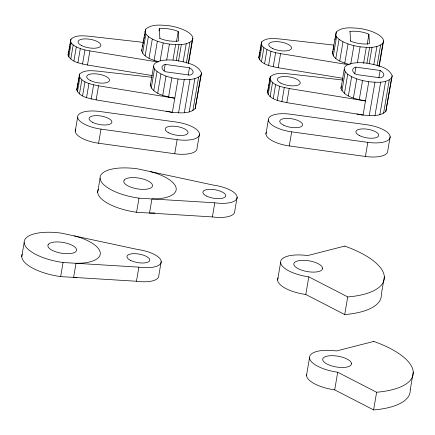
<?xml version="1.0" encoding="UTF-8"?>
<svg xmlns="http://www.w3.org/2000/svg" width="435" height="435" viewBox="0 0 435 435"><rect width="100%" height="100%" fill="white"/><g stroke="black" fill="none" stroke-linecap="round" stroke-linejoin="round"><path stroke-width="0.65" d="M21.75 256.688L24.148 242.589M152.353 75.587L87.478 65.011C80.627 63.483 71.095 62.319 68.029 55.044L70.976 39.128C75.804 34.773 83.08 35.795 89.055 36.23L143.555 42.407M68.676 52.591L68.899 51.308M69.116 50.03L69.334 48.747M69.551 47.464L69.774 46.181M69.991 44.897L70.209 43.62M70.432 42.336L70.976 39.128M68.784 57.034L71.193 42.929L70.437 40.939M70.785 59.068L73.194 44.963L71.193 42.929M73.896 61.003L76.304 46.898L73.194 44.963M77.903 62.716L80.317 48.611L76.304 46.898M79.088 75.831C82.155 83.107 91.687 84.276 98.538 85.804L174.788 98.234C166.154 96.304 154.142 94.835 150.282 85.673L153.566 66.463A24.284 9.059 9.7 0 1 177.023 60.53C185.653 62.455 197.664 63.923 201.525 73.091L195.152 108.685C189.073 114.171 179.905 112.888 172.374 112.333L96.13 99.909C89.278 98.375 79.746 97.212 76.68 89.936L79.632 74.026C84.455 69.671 91.731 70.688 97.706 71.128L152.207 77.299M77.327 87.484L78.093 82.998M78.316 81.715L78.534 80.437M78.751 79.154L78.974 77.87M79.192 76.587L79.632 74.026M77.435 91.926L79.844 77.822M82.536 64.081L84.945 49.976L80.317 48.611M79.436 93.96L81.845 79.855M75.244 131.261L77.653 117.162A23.131 8.629 9.7 0 1 99.996 111.512L176.137 122.034A23.131 8.629 9.7 0 1 199.475 133.996L197.066 148.101A23.131 8.629 9.7 0 1 174.723 153.751L98.582 143.229A23.131 8.629 9.7 0 1 75.891 129.092M87.478 65.011L89.887 50.911L84.945 49.976M82.547 95.896L84.956 81.791M86.554 97.609L88.968 83.504M60.655 276.6L63.053 262.501A38.552 14.382 9.7 0 1 24.164 242.583A38.552 14.382 9.7 0 1 61.406 233.144L137.879 249.538A23.131 8.629 9.7 0 1 161.216 261.5L158.802 275.6A23.131 8.629 9.7 0 1 136.459 281.249L60.655 276.6A38.552 14.382 9.7 0 1 22.185 254.214M91.187 98.973L93.601 84.874M96.13 99.909L98.538 85.804M98.582 143.229L100.996 129.124A23.131 8.629 9.7 0 1 77.653 117.162M97.674 192.346L100.072 178.247M158.612 61.781C152.348 59.764 143.974 57.724 141.631 50.781L145.594 29.286C151.674 23.8 160.841 25.083 168.372 25.638A24.284 9.059 9.7 0 1 192.874 38.193L188.545 63.515M142.653 46.512L142.876 45.186M143.104 43.859L143.333 42.538M143.555 41.211L143.784 39.884M144.012 38.563L144.235 37.236M144.463 35.909L144.692 34.588M145.257 31.276L145.594 29.286M142.582 53.282L145.866 34.071L144.915 31.565M145.105 55.843L148.389 36.632L145.866 34.071M149.026 58.285L152.31 39.074L148.389 36.632M158.998 30.923L159.335 28.922L159.036 28.884L160.803 28.601A15.785 5.889 9.7 0 1 176.392 30.755L178.219 31.532L178.752 40.879L176.985 41.162A15.785 5.889 9.7 0 1 161.396 39.009L159.569 38.226L159.868 38.269L159.335 28.922M154.072 60.443L157.356 41.233L152.31 39.074M151.233 88.18L154.517 68.964L153.566 66.463M153.756 90.741L157.04 71.525L154.517 68.964M160.134 60.84L163.196 42.951L157.356 41.233M136.579 212.258L138.977 198.159A38.552 14.382 9.7 0 1 100.088 178.241A38.552 14.382 9.7 0 1 137.329 168.802L213.802 185.196A23.131 8.629 9.7 0 1 237.14 197.158L234.726 211.263A23.131 8.629 9.7 0 1 212.383 216.913L136.579 212.258A38.552 14.382 9.7 0 1 98.397 189.29M157.677 93.182L160.961 73.966L157.04 71.525M164.077 71.063L165.218 64.402L189.453 67.751L190.873 68.638A15.785 5.889 9.7 0 1 191.215 74.646L189.872 75.146L165.637 71.797L164.218 70.916A15.785 5.889 9.7 0 1 163.875 64.902L165.218 64.402M166.703 60.025L169.416 44.125C176.947 44.68 186.115 45.963 192.194 40.477L192.874 38.193M162.728 95.336L166.007 76.125L160.961 73.966M172.989 59.992L175.609 44.669M176.512 41.526L178.219 31.532M136.459 281.249L138.874 267.15A23.131 8.629 9.7 0 0 161.216 261.5M168.562 97.059L171.847 77.849L166.007 76.125M176.229 60.59L178.964 44.598M178.491 61.204L181.341 44.544M201.525 73.091L200.845 75.369C194.766 80.856 185.598 79.572 178.067 79.018L172.374 112.333A24.284 9.059 9.7 0 1 166.148 111.164M183.146 61.754L186.224 43.761M186.392 63.031L189.926 42.374M178.562 112.877L184.261 79.561M188.322 63.129L192.194 40.477M174.723 153.751L177.132 139.646A23.131 8.629 9.7 0 0 199.475 133.996M188.203 75.081L189.453 67.751M184.293 112.752L189.992 79.436M189.176 111.969L194.875 78.653M192.879 110.582L198.577 77.267M195.152 108.685L200.845 75.369M212.383 216.913L214.798 202.808A23.131 8.629 9.7 0 0 237.14 197.158M343.041 78.316L278.166 67.74C271.309 66.212 261.778 65.043 258.711 57.768L261.663 41.858C266.492 37.502 273.767 38.519 279.743 38.96L333.569 45.061M259.255 55.963L259.912 52.113M260.13 50.83L260.347 49.552M260.57 48.269L260.788 46.985M261.005 45.702L261.663 41.858M259.472 59.758L261.881 45.653L261.125 43.669M261.473 61.792L263.882 47.687L261.881 45.653M264.583 63.727L266.992 49.628L263.882 47.687M268.591 65.44L271 51.335L266.992 49.628M269.776 78.561C272.843 85.836 282.375 87 289.226 88.528L365.471 100.958C356.841 99.033 344.83 97.565 340.969 88.397L344.254 69.187A24.284 9.059 9.7 0 1 367.711 63.254C376.34 65.185 388.352 66.647 392.212 75.815L385.84 111.409C379.76 116.895 370.587 115.612 363.062 115.063L286.817 102.633C279.961 101.105 270.429 99.941 267.362 92.666L270.314 76.75C275.143 72.395 282.418 73.412 288.394 73.852L342.894 80.029M267.906 90.855L268.123 89.572M268.346 88.289L268.564 87.005M268.781 85.728L268.999 84.444M269.221 83.161L269.439 81.878M269.656 80.595L270.314 76.75M268.123 94.651L270.532 80.551M273.224 66.811L275.632 52.706L271 51.335M270.124 96.684L272.533 82.579M265.932 133.991L268.341 119.886A23.131 8.629 9.7 0 1 290.683 114.236L366.819 124.758A23.131 8.629 9.7 0 1 390.162 136.72L387.754 150.825A23.131 8.629 9.7 0 1 365.411 156.475L289.27 145.953A23.131 8.629 9.7 0 1 266.274 132.332M278.166 67.74L280.575 53.635L275.632 52.706M273.234 98.625L275.643 84.52M277.242 100.333L279.651 86.233M281.875 101.703L284.283 87.598M286.817 102.633L289.226 88.528M289.27 145.953L291.684 131.848A23.131 8.629 9.7 0 1 268.341 119.886M277.617 280.026L280.629 262.397A27.932 10.418 9.7 0 1 307.61 255.579L344.841 246.058M349.3 64.51C343.036 62.493 334.656 60.454 332.318 53.505L336.282 32.016C342.361 26.53 351.529 27.813 359.054 28.362A24.284 9.059 9.7 0 1 383.561 40.923L379.233 66.24M333.226 49.9L333.449 48.573M333.678 47.252L333.906 45.925M334.923 39.966L335.151 38.639M335.374 37.312L335.603 35.991M335.831 34.664L336.282 32.016M333.27 56.012L336.554 36.801L335.603 34.294M335.793 58.573L339.077 39.362L336.554 36.801M339.713 61.014L342.997 41.803L339.077 39.362M344.759 63.167L348.043 43.957L342.997 41.803M384.355 276.736L381.337 294.364A77.104 28.792 9.8 0 1 344.77 314.576L305.8 294.479L308.817 276.85A27.932 10.418 9.7 0 1 280.629 262.397M341.921 90.904L345.205 71.693L344.254 69.187M344.444 93.465L347.728 74.254L345.205 71.693M350.708 64.228L353.883 45.68L348.043 43.957M348.364 95.907L351.649 76.696L347.728 74.254M354.764 73.792L355.906 67.126L380.141 70.475L381.56 71.362A15.785 5.889 9.7 0 1 381.903 77.37L380.56 77.876L356.325 74.526L354.906 73.64A15.785 5.889 9.7 0 1 354.563 67.632L355.906 67.126M357.385 62.754L360.104 46.855C367.635 47.404 376.802 48.687 382.882 43.201L383.561 40.923M353.41 98.065L356.695 78.849L351.649 76.696M306.512 375.405L309.53 357.777A27.932 10.418 9.7 0 1 336.511 350.958L373.741 341.437M363.562 63.385L366.292 47.393M367.2 44.256L368.907 34.262L367.08 33.479A15.785 5.889 9.7 0 0 351.491 31.325L349.724 31.608L350.023 31.652L350.556 40.993L350.251 40.955L352.084 41.733A15.785 5.889 9.7 0 0 367.667 43.891L369.44 43.603L368.907 34.262M359.25 99.784L362.534 80.573L356.695 78.849M366.917 63.314L369.647 47.323M369.179 63.929L372.023 47.274M392.212 75.815L391.533 78.093C385.453 83.58 376.286 82.297 368.755 81.747L363.062 115.063A24.284 9.059 9.7 0 1 356.836 113.888M373.834 64.478L376.911 46.491M377.08 65.756L380.609 45.099M369.25 115.607L374.943 82.291M378.896 66.522L382.882 43.201M365.411 156.475L367.82 142.37A23.131 8.629 9.7 0 0 390.162 136.72M378.89 77.805L380.141 70.475M374.981 115.482L380.679 82.166M344.71 314.532L347.723 296.898L308.817 276.85M379.864 114.699L385.562 81.383M337.712 372.224L376.623 392.278L373.605 409.906L334.7 389.858L337.712 372.224A27.932 10.418 9.7 0 1 309.53 357.777M383.567 113.312L389.26 79.996M385.84 111.409L391.533 78.093M410.232 389.744L413.25 372.115A77.104 28.759 9.7 0 1 376.579 392.245M68.029 55.044L68.567 53.233M76.68 89.936L77.218 88.126M141.631 50.781L141.973 49.639M258.711 57.768L259.075 56.561M267.362 92.666L267.726 91.459M332.318 53.505L332.998 51.227M154.838 212.927L149.52 213.047L151.935 198.947L157.916 198.806A38.552 14.382 9.7 0 0 156.475 173.386L150.385 171.597M76.919 277.312L73.597 277.389L76.011 263.284L81.998 263.148A38.552 14.382 9.7 0 0 80.557 237.727L74.461 235.939M138.977 198.159L214.798 202.808M63.053 262.501L138.874 267.15M291.684 131.848L367.82 142.37M100.996 129.124L177.132 139.646M280.575 53.635L348.794 64.755M89.887 50.911L158.106 62.031M353.883 45.68L360.104 46.855M163.196 42.951L169.416 44.125M362.534 80.573L368.755 81.747M171.847 77.849L178.067 79.018M340.969 88.397A24.284 9.059 9.7 0 1 341.649 86.119M344.781 246.09A77.104 28.705 9.8 0 1 384.333 276.736A77.104 28.792 9.8 0 1 347.782 296.947M373.654 341.366A77.104 28.759 9.7 0 1 413.25 371.99M410.216 389.738A77.104 28.792 9.8 0 1 373.665 409.955M334.7 389.858A27.932 10.418 9.7 0 1 306.599 374.317M305.8 294.479A27.932 10.418 9.7 0 1 278.095 277.9M150.282 85.673A24.284 9.059 9.7 0 1 150.641 83.928M48.22 244.459L47.806 245.862L48.383 247.336A14.594 5.443 9.7 0 0 62.537 253.377A14.594 5.443 9.7 0 0 76.228 251.185L76.642 249.777L76.06 248.309A14.594 5.443 9.7 0 0 61.906 242.268A14.594 5.443 9.7 0 0 48.22 244.459M124.144 180.123L123.725 181.525L124.307 182.999A14.594 5.443 9.7 0 0 138.46 189.04A14.594 5.443 9.7 0 0 152.147 186.843L152.565 185.44L151.984 183.967A14.594 5.443 9.7 0 0 137.83 177.926A14.594 5.443 9.7 0 0 124.144 180.123M322.623 268.221L322.215 269.575A14.594 5.443 9.7 0 1 300.204 269.624A14.594 5.443 9.7 0 1 299.688 260.522A14.594 5.443 9.7 0 1 322.052 266.698L322.623 268.221M351.518 363.6L351.116 364.954A14.594 5.443 9.7 0 1 329.105 365.003A14.594 5.443 9.7 0 1 328.588 355.895A14.594 5.443 9.7 0 1 350.953 362.078L351.518 363.6M280.912 83.188A11.566 4.312 9.7 0 0 299.905 83.857A11.566 4.312 9.7 0 0 285.616 76.527A11.566 4.312 9.7 0 0 280.912 83.188M130.478 260.342A11.566 4.312 9.7 0 0 149.471 261.005A11.566 4.312 9.7 0 0 135.182 253.681A11.566 4.312 9.7 0 0 130.478 260.342M359.424 135.562A11.566 4.312 9.7 0 0 378.417 136.231A11.566 4.312 9.7 0 0 364.122 128.907A11.566 4.312 9.7 0 0 359.424 135.562M283.283 125.041A11.566 4.312 9.7 0 0 302.276 125.71A11.566 4.312 9.7 0 0 287.986 118.38A11.566 4.312 9.7 0 0 283.283 125.041M272.261 48.296A11.566 4.312 9.7 0 0 291.254 48.959A11.566 4.312 9.7 0 0 276.959 41.635A11.566 4.312 9.7 0 0 272.261 48.296M81.573 45.566A11.566 4.312 9.7 0 0 100.567 46.235A11.566 4.312 9.7 0 0 86.277 38.911A11.566 4.312 9.7 0 0 81.573 45.566M92.595 122.317A11.566 4.312 9.7 0 0 111.594 122.98A11.566 4.312 9.7 0 0 97.299 115.656A11.566 4.312 9.7 0 0 92.595 122.317M168.736 132.838A11.566 4.312 9.7 0 0 187.73 133.501A11.566 4.312 9.7 0 0 173.44 126.177A11.566 4.312 9.7 0 0 168.736 132.838M90.224 80.459A11.566 4.312 9.7 0 0 109.218 81.127A11.566 4.312 9.7 0 0 94.928 73.803A11.566 4.312 9.7 0 0 90.224 80.459M206.402 196A11.566 4.312 9.7 0 0 225.395 196.663A11.566 4.312 9.7 0 0 211.1 189.339A11.566 4.312 9.7 0 0 206.402 196"/></g></svg>
